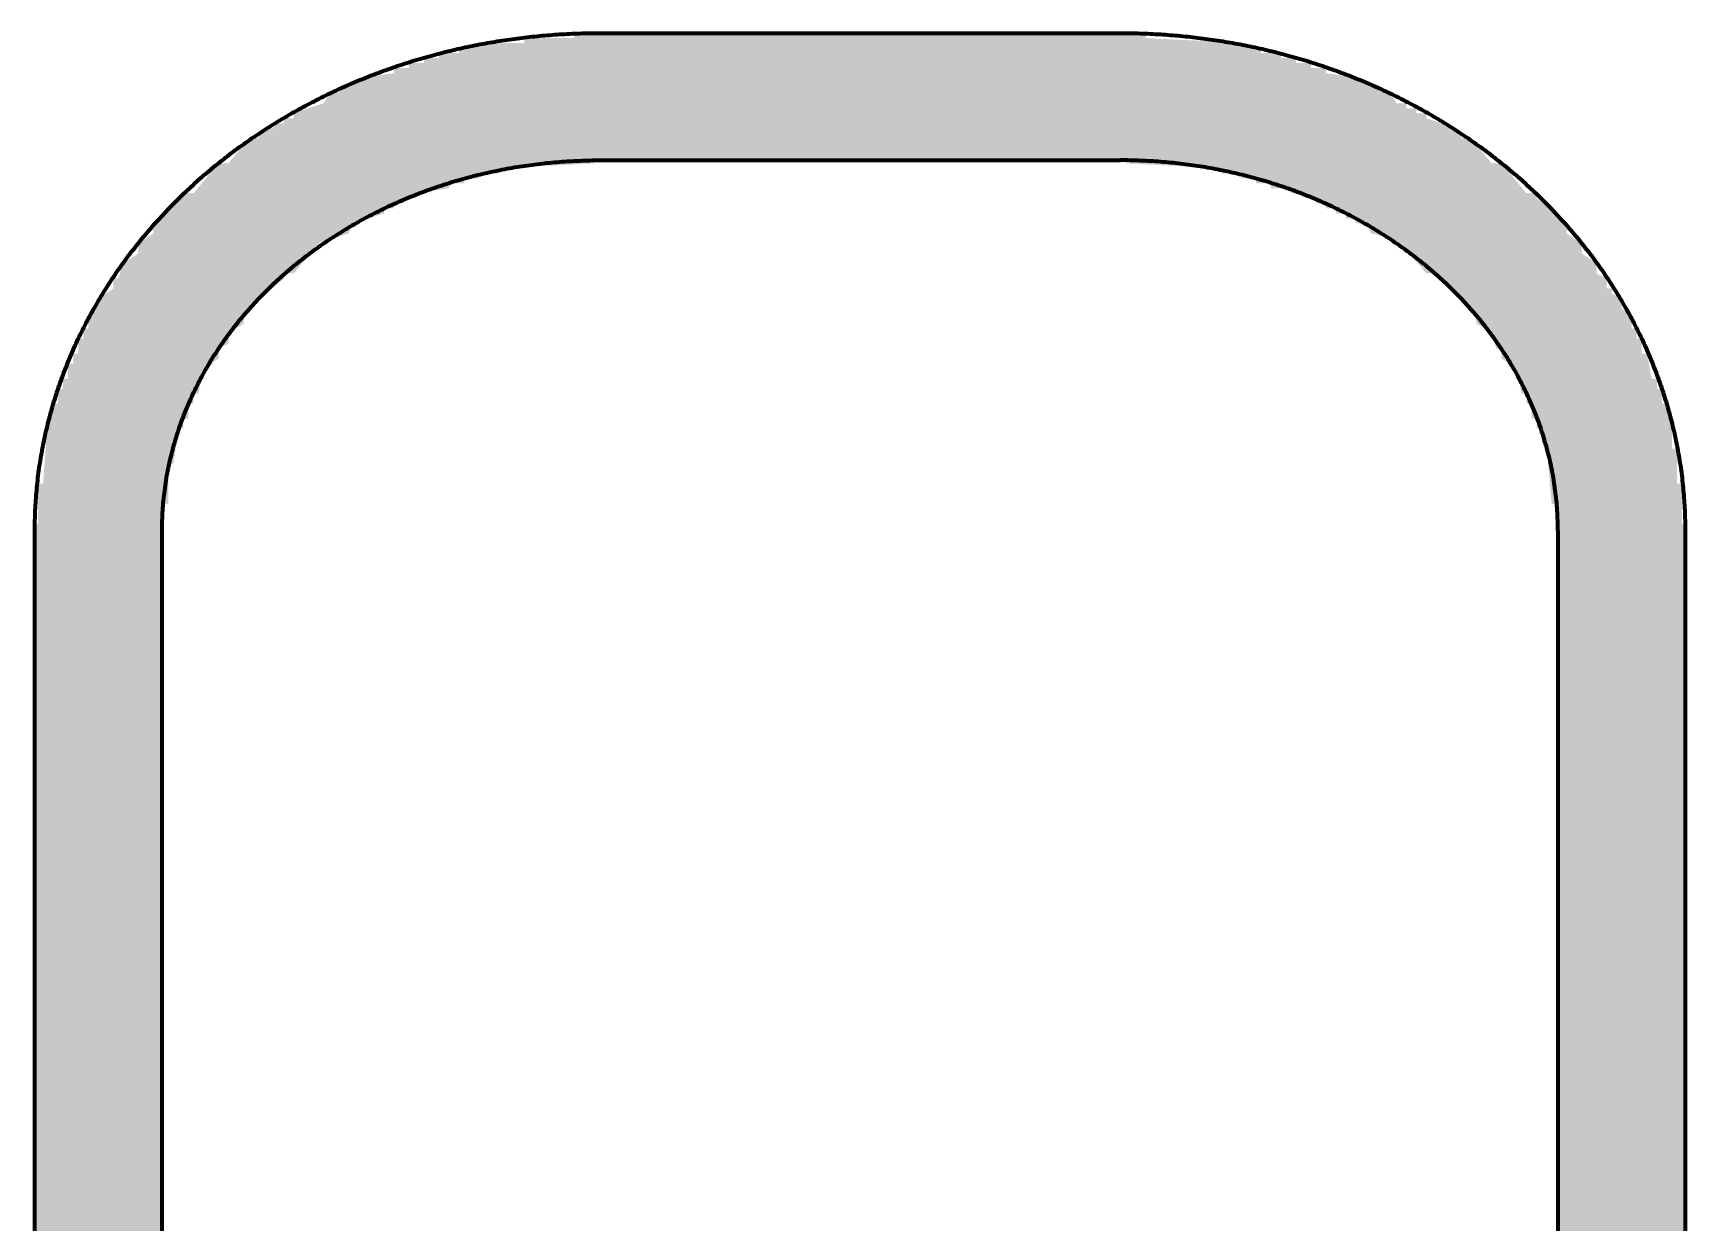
# Model space of a CAD drawing. Header units: millimetres. Extents: x 0 to 2208, y 0 to 420.
# Drawn here: x 1987.5 to 2020.5, y 313.74 to 337.5 of the extents above; entities that cross this region are included whole.
import ezdxf

# ---------------------------------------------------------------- set-up
doc = ezdxf.new("R2010")
doc.units = ezdxf.units.MM
doc.layers.add('01-VISIBLE', color=7, linetype='CONTINUOUS', lineweight=70)
doc.layers.add('13-GRAFICA', color=30, linetype='CONTINUOUS', lineweight=18)

msp = doc.modelspace()

# ---------------------------------------------------------------- hatches: boundary and pattern name
at = {"layer": '13-GRAFICA', "true_color": 0xb21820}
h = msp.add_hatch(color=7, dxfattribs=at)
h.dxf.hatch_style = 1
h.paths.add_polyline_path([(1987.5, 277), (1987.5, 327.7), (1987.6, 327.7), (1987.6, 328.5), (1987.7, 328.5), (1987.8, 329.9), (1987.9, 329.9), (1987.9, 330.1), (1988, 330.1), (1988, 330.4), (1988.1, 330.4), (1988.1, 330.6), (1988.2, 330.6), (1988.2, 330.9), (1988.3, 330.9), (1988.3, 331.1), (1988.4, 331.1), (1988.4, 331.4), (1988.5, 331.4), (1988.5, 331.6), (1988.6, 331.6), (1988.6, 331.9), (1988.7, 331.9), (1988.8, 332.2), (1989.1, 332.4), (1989.1, 332.6), (1989.2, 332.6), (1989.3, 332.9), (1989.6, 333.1), (1989.6, 333.3), (1989.9, 333.5), (1989.9, 333.7), (1990, 333.7), (1990.5, 334.3), (1990.7, 334.3), (1991.2, 334.9), (1991.4, 334.9), (1991.8, 335.4), (1992, 335.4), (1992.1, 335.6), (1992.3, 335.6), (1992.3, 335.7), (1992.5, 335.7), (1992.5, 335.8), (1992.7, 335.8), (1992.7, 335.9), (1993.3, 336.1), (1993.4, 336.3), (1993.6, 336.3), (1993.6, 336.4), (1993.8, 336.4), (1993.8, 336.5), (1994, 336.5), (1994, 336.6), (1994.7, 336.7), (1994.7, 336.8), (1995, 336.8), (1995, 336.9), (1995.3, 336.9), (1995.3, 337), (1995.6, 337), (1995.6, 337.1), (1996, 337.1), (1996, 337.2), (1996.3, 337.2), (1996.3, 337.3), (1997.3, 337.3), (1997.3, 337.4), (1998.3, 337.4), (1998.3, 337.5), (2009.7, 337.5), (2009.7, 337.4), (2011.7, 337.3), (2011.7, 337.2), (2012, 337.2), (2012, 337.1), (2012.4, 337.1), (2012.4, 337), (2012.7, 337), (2012.7, 336.9), (2013, 336.9), (2013, 336.8), (2013.3, 336.8), (2013.3, 336.7), (2014, 336.6), (2014, 336.5), (2014.6, 336.3), (2014.7, 336.1), (2014.9, 336.1), (2014.9, 336), (2015.1, 336), (2015.1, 335.9), (2015.3, 335.9), (2015.3, 335.8), (2015.9, 335.6), (2016, 335.4), (2016.2, 335.4), (2016.6, 334.9), (2016.8, 334.9), (2017.3, 334.3), (2017.5, 334.3), (2017.5, 334.2), (2018.1, 333.7), (2018.1, 333.5), (2018.4, 333.3), (2018.4, 333.1), (2018.7, 332.9), (2018.7, 332.7), (2018.9, 332.6), (2018.9, 332.4), (2019, 332.4), (2019, 332.3), (2019.2, 332.2), (2019.2, 332), (2019.4, 331.9), (2019.4, 331.6), (2019.5, 331.6), (2019.5, 331.4), (2019.6, 331.4), (2019.6, 331.1), (2019.7, 331.1), (2019.8, 330.6), (2019.9, 330.6), (2019.9, 330.4), (2020, 330.4), (2020, 330.1), (2020.1, 330.1), (2020.1, 329.9), (2020.2, 329.9), (2020.2, 329.2), (2020.3, 329.2), (2020.3, 328.5), (2020.4, 328.5), (2020.4, 327.7), (2020.5, 327.7), (2020.5, 277), (2020.3, 277), (2020.2, 276.8), (2020, 276.8), (2019.9, 276.6), (2019.7, 276.6), (2019.6, 276.4), (2019.4, 276.4), (2019.3, 276.2), (2019.1, 276.2), (2019, 276), (2018.8, 276), (2018.7, 275.8), (2018.5, 275.8), (2018.4, 275.6), (2018.2, 275.6), (2018.2, 269.5), (2017.8, 269.5), (2017.8, 275.6), (2017.9, 275.6), (2017.9, 328.1), (2017.8, 328.1), (2017.7, 329.3), (2017.6, 329.3), (2017.6, 329.6), (2017.5, 329.6), (2017.5, 329.8), (2017.4, 329.8), (2017.4, 330.1), (2017.3, 330.1), (2017.3, 330.3), (2017.2, 330.3), (2017.1, 330.8), (2016.8, 331), (2016.8, 331.2), (2016.7, 331.2), (2016.6, 331.5), (2016.3, 331.7), (2016.3, 331.9), (2016.2, 331.9), (2015.5, 332.7), (2015.3, 332.7), (2014.8, 333.3), (2014.6, 333.3), (2014.6, 333.4), (2014.2, 333.5), (2014.1, 333.7), (2013.9, 333.7), (2013.9, 333.8), (2013.7, 333.8), (2013.7, 333.9), (2013.5, 333.9), (2013.5, 334), (2013.3, 334), (2013.3, 334.1), (2013.1, 334.1), (2013.1, 334.2), (2012.9, 334.2), (2012.9, 334.3), (2012.6, 334.3), (2012.6, 334.4), (2012.2, 334.4), (2012.2, 334.5), (2011.9, 334.5), (2011.9, 334.6), (2011.6, 334.6), (2011.6, 334.7), (2011.2, 334.7), (2011.2, 334.8), (2009.3, 334.9), (2009.3, 335), (1998.7, 335), (1998.7, 334.9), (1996.8, 334.8), (1996.8, 334.7), (1996.4, 334.7), (1996.4, 334.6), (1996.1, 334.6), (1996.1, 334.5), (1995.8, 334.5), (1995.8, 334.4), (1995.1, 334.3), (1995.1, 334.2), (1994.9, 334.2), (1994.9, 334.1), (1994.7, 334.1), (1994.7, 334), (1994.5, 334), (1994.5, 333.9), (1993.9, 333.7), (1993.8, 333.5), (1993.2, 333.3), (1992.7, 332.7), (1992.5, 332.7), (1992.5, 332.6), (1991.7, 331.9), (1991.7, 331.7), (1991.4, 331.5), (1991.4, 331.3), (1991.2, 331.2), (1991.2, 331), (1990.9, 330.8), (1990.8, 330.3), (1990.7, 330.3), (1990.7, 330.1), (1990.6, 330.1), (1990.6, 329.8), (1990.5, 329.8), (1990.5, 329.6), (1990.4, 329.6), (1990.3, 328.9), (1990.2, 328.9), (1990.2, 328.1), (1990.1, 328.1), (1990.1, 275.6), (1990.2, 275.6), (1990.2, 269.5), (1989.8, 269.5), (1989.8, 275.6), (1989.6, 275.6), (1989.5, 275.8), (1989.3, 275.8), (1989.2, 276), (1989, 276), (1988.9, 276.2), (1988.7, 276.2), (1988.6, 276.4), (1988.4, 276.4), (1988.3, 276.6), (1988.1, 276.6), (1988, 276.8), (1987.8, 276.8), (1987.7, 277)])

# ---------------------------------------------------------------- linework, layer by layer
at = {"layer": '01-VISIBLE'}
for p, q in [((1998.805, 337.5), (2009.195, 337.5)), ((1998.805, 334.96), (2009.195, 334.96)), ((1987.535, 322.962), (1987.535, 327.57)), ((1990.075, 322.962), (1990.075, 327.57)), ((2017.925, 327.57), (2017.925, 322.962)), ((2020.465, 327.57), (2020.465, 322.962)), ((1987.535, 277.05), (1987.535, 317.962)), ((1990.075, 277.05), (1990.075, 317.962)), ((2017.925, 317.962), (2017.925, 277.05)), ((2020.465, 317.962), (2020.465, 277.05))]:
    msp.add_line(p, q, dxfattribs=at)
for points in [[(1987.535, 327.57), (1987.535, 327.62), (1987.536, 327.67), (1987.536, 327.72), (1987.537, 327.77), (1987.539, 327.82), (1987.54, 327.87), (1987.542, 327.92), (1987.544, 327.97), (1987.547, 328.02), (1987.549, 328.07), (1987.552, 328.12), (1987.556, 328.17), (1987.559, 328.22), (1987.563, 328.27), (1987.567, 328.32), (1987.572, 328.37), (1987.576, 328.419), (1987.581, 328.469), (1987.586, 328.519), (1987.592, 328.569), (1987.598, 328.618), (1987.604, 328.668), (1987.61, 328.718), (1987.617, 328.767), (1987.624, 328.817), (1987.631, 328.867), (1987.639, 328.916), (1987.647, 328.965), (1987.655, 329.015), (1987.663, 329.064), (1987.672, 329.114), (1987.681, 329.163), (1987.69, 329.212), (1987.699, 329.261), (1987.709, 329.31), (1987.719, 329.359), (1987.729, 329.408), (1987.74, 329.457), (1987.751, 329.506), (1987.762, 329.555), (1987.773, 329.604), (1987.785, 329.652), (1987.797, 329.701), (1987.809, 329.749), (1987.822, 329.798), (1987.835, 329.846), (1987.848, 329.895), (1987.861, 329.943), (1987.874, 329.991), (1987.888, 330.039), (1987.902, 330.087), (1987.917, 330.135), (1987.931, 330.183), (1987.946, 330.231), (1987.961, 330.279), (1987.977, 330.326), (1987.993, 330.374), (1988.009, 330.421), (1988.025, 330.468), (1988.041, 330.516), (1988.058, 330.563), (1988.075, 330.61), (1988.092, 330.657), (1988.11, 330.704), (1988.128, 330.751), (1988.146, 330.797), (1988.164, 330.844), (1988.182, 330.89), (1988.201, 330.937), (1988.22, 330.983), (1988.24, 331.029), (1988.259, 331.075), (1988.279, 331.121), (1988.299, 331.167), (1988.319, 331.213), (1988.34, 331.259), (1988.361, 331.304), (1988.382, 331.35), (1988.403, 331.395), (1988.424, 331.44), (1988.446, 331.485), (1988.468, 331.53), (1988.49, 331.575), (1988.513, 331.62), (1988.536, 331.664), (1988.559, 331.709), (1988.582, 331.753), (1988.605, 331.797), (1988.629, 331.842), (1988.653, 331.886), (1988.677, 331.929), (1988.701, 331.973), (1988.726, 332.017), (1988.751, 332.06), (1988.776, 332.104), (1988.801, 332.147), (1988.827, 332.19), (1988.852, 332.233), (1988.878, 332.276), (1988.904, 332.318), (1988.931, 332.361), (1988.957, 332.403), (1988.984, 332.445), (1989.011, 332.488), (1989.039, 332.529), (1989.066, 332.571), (1989.094, 332.613), (1989.122, 332.655), (1989.15, 332.696), (1989.178, 332.737), (1989.207, 332.778), (1989.236, 332.819), (1989.265, 332.86), (1989.294, 332.901), (1989.323, 332.941), (1989.353, 332.982), (1989.382, 333.022), (1989.412, 333.062), (1989.443, 333.102), (1989.473, 333.142), (1989.504, 333.181), (1989.535, 333.221), (1989.565, 333.26), (1989.597, 333.299), (1989.628, 333.338), (1989.66, 333.377), (1989.691, 333.416), (1989.723, 333.454), (1989.756, 333.493), (1989.788, 333.531), (1989.82, 333.569), (1989.853, 333.607), (1989.886, 333.644), (1989.919, 333.682), (1989.952, 333.719), (1989.986, 333.757), (1990.02, 333.794), (1990.053, 333.831), (1990.087, 333.867), (1990.122, 333.904), (1990.156, 333.94), (1990.19, 333.977), (1990.225, 334.013), (1990.26, 334.049), (1990.295, 334.084), (1990.33, 334.12), (1990.366, 334.155), (1990.401, 334.19), (1990.437, 334.226), (1990.473, 334.26), (1990.509, 334.295), (1990.545, 334.33), (1990.582, 334.364), (1990.618, 334.398), (1990.655, 334.432), (1990.692, 334.466), (1990.729, 334.5), (1990.766, 334.533), (1990.803, 334.567), (1990.841, 334.6), (1990.879, 334.633), (1990.916, 334.666), (1990.954, 334.698), (1990.993, 334.731), (1991.031, 334.763), (1991.069, 334.795), (1991.108, 334.827), (1991.147, 334.859), (1991.185, 334.89), (1991.224, 334.921), (1991.264, 334.953), (1991.303, 334.984), (1991.342, 335.014), (1991.382, 335.045), (1991.422, 335.076), (1991.461, 335.106), (1991.501, 335.136), (1991.542, 335.166), (1991.582, 335.196), (1991.622, 335.225), (1991.663, 335.255), (1991.703, 335.284), (1991.744, 335.313), (1991.785, 335.342), (1991.826, 335.37), (1991.867, 335.399), (1991.909, 335.427), (1991.95, 335.455), (1991.992, 335.483), (1992.033, 335.511), (1992.075, 335.538), (1992.117, 335.566), (1992.159, 335.593), (1992.201, 335.62), (1992.244, 335.646), (1992.286, 335.673), (1992.329, 335.699), (1992.371, 335.726), (1992.414, 335.752), (1992.457, 335.778), (1992.5, 335.803), (1992.543, 335.829), (1992.586, 335.854), (1992.629, 335.879), (1992.673, 335.904), (1992.716, 335.929), (1992.76, 335.953), (1992.804, 335.978), (1992.848, 336.002), (1992.892, 336.026), (1992.936, 336.049), (1992.98, 336.073), (1993.024, 336.096), (1993.068, 336.12), (1993.113, 336.143), (1993.157, 336.165), (1993.202, 336.188), (1993.247, 336.211), (1993.292, 336.233), (1993.337, 336.255), (1993.382, 336.277), (1993.427, 336.298), (1993.472, 336.32), (1993.517, 336.341), (1993.563, 336.362), (1993.608, 336.383), (1993.654, 336.404), (1993.699, 336.424), (1993.745, 336.445), (1993.791, 336.465), (1993.837, 336.485), (1993.883, 336.505), (1993.929, 336.524), (1993.975, 336.544), (1994.021, 336.563), (1994.068, 336.582), (1994.114, 336.601), (1994.16, 336.619), (1994.207, 336.638), (1994.254, 336.656), (1994.3, 336.674), (1994.347, 336.692), (1994.394, 336.709), (1994.441, 336.727), (1994.488, 336.744), (1994.535, 336.761), (1994.582, 336.778), (1994.629, 336.795), (1994.677, 336.811), (1994.724, 336.827), (1994.771, 336.843), (1994.819, 336.859), (1994.866, 336.875), (1994.914, 336.891), (1994.962, 336.906), (1995.009, 336.921), (1995.057, 336.936), (1995.105, 336.951), (1995.153, 336.965), (1995.201, 336.979), (1995.249, 336.994), (1995.297, 337.008), (1995.345, 337.021), (1995.393, 337.035), (1995.441, 337.048), (1995.49, 337.061), (1995.538, 337.074), (1995.586, 337.087), (1995.635, 337.1), (1995.683, 337.112), (1995.732, 337.124), (1995.781, 337.136), (1995.829, 337.148), (1995.878, 337.16), (1995.927, 337.171), (1995.975, 337.183), (1996.024, 337.194), (1996.073, 337.204), (1996.122, 337.215), (1996.171, 337.226), (1996.22, 337.236), (1996.269, 337.246), (1996.318, 337.256), (1996.367, 337.265), (1996.416, 337.275), (1996.466, 337.284), (1996.515, 337.293), (1996.564, 337.302), (1996.613, 337.311), (1996.663, 337.319), (1996.712, 337.328), (1996.761, 337.336), (1996.811, 337.344), (1996.86, 337.351), (1996.91, 337.359), (1996.959, 337.366), (1997.009, 337.373), (1997.058, 337.38), (1997.108, 337.387), (1997.158, 337.394), (1997.207, 337.4), (1997.257, 337.406), (1997.307, 337.412), (1997.356, 337.418), (1997.406, 337.423), (1997.456, 337.429), (1997.506, 337.434), (1997.556, 337.439), (1997.605, 337.444), (1997.655, 337.448), (1997.705, 337.453), (1997.755, 337.457), (1997.805, 337.461), (1997.855, 337.465), (1997.905, 337.468), (1997.955, 337.472), (1998.005, 337.475), (1998.055, 337.478), (1998.105, 337.481), (1998.155, 337.483), (1998.205, 337.486), (1998.255, 337.488), (1998.305, 337.49), (1998.355, 337.492), (1998.405, 337.494), (1998.455, 337.495), (1998.505, 337.496), (1998.555, 337.498), (1998.605, 337.498), (1998.655, 337.499), (1998.705, 337.5), (1998.755, 337.5), (1998.805, 337.5)], [(2009.195, 337.5), (2009.245, 337.5), (2009.295, 337.5), (2009.345, 337.499), (2009.395, 337.498), (2009.445, 337.498), (2009.495, 337.496), (2009.545, 337.495), (2009.595, 337.494), (2009.645, 337.492), (2009.695, 337.49), (2009.745, 337.488), (2009.795, 337.486), (2009.845, 337.483), (2009.895, 337.481), (2009.945, 337.478), (2009.995, 337.475), (2010.045, 337.472), (2010.095, 337.468), (2010.145, 337.465), (2010.195, 337.461), (2010.245, 337.457), (2010.295, 337.453), (2010.345, 337.448), (2010.395, 337.444), (2010.444, 337.439), (2010.494, 337.434), (2010.544, 337.429), (2010.594, 337.423), (2010.644, 337.418), (2010.693, 337.412), (2010.743, 337.406), (2010.793, 337.4), (2010.842, 337.394), (2010.892, 337.387), (2010.942, 337.38), (2010.991, 337.373), (2011.041, 337.366), (2011.09, 337.359), (2011.14, 337.351), (2011.189, 337.344), (2011.239, 337.336), (2011.288, 337.328), (2011.337, 337.319), (2011.387, 337.311), (2011.436, 337.302), (2011.485, 337.293), (2011.534, 337.284), (2011.584, 337.275), (2011.633, 337.265), (2011.682, 337.256), (2011.731, 337.246), (2011.78, 337.236), (2011.829, 337.226), (2011.878, 337.215), (2011.927, 337.204), (2011.976, 337.194), (2012.025, 337.183), (2012.073, 337.171), (2012.122, 337.16), (2012.171, 337.148), (2012.219, 337.136), (2012.268, 337.124), (2012.317, 337.112), (2012.365, 337.1), (2012.414, 337.087), (2012.462, 337.074), (2012.51, 337.061), (2012.559, 337.048), (2012.607, 337.035), (2012.655, 337.021), (2012.703, 337.008), (2012.751, 336.994), (2012.799, 336.979), (2012.847, 336.965), (2012.895, 336.951), (2012.943, 336.936), (2012.991, 336.921), (2013.038, 336.906), (2013.086, 336.891), (2013.134, 336.875), (2013.181, 336.859), (2013.229, 336.843), (2013.276, 336.827), (2013.323, 336.811), (2013.371, 336.795), (2013.418, 336.778), (2013.465, 336.761), (2013.512, 336.744), (2013.559, 336.727), (2013.606, 336.709), (2013.653, 336.692), (2013.7, 336.674), (2013.746, 336.656), (2013.793, 336.638), (2013.84, 336.619), (2013.886, 336.601), (2013.932, 336.582), (2013.979, 336.563), (2014.025, 336.544), (2014.071, 336.524), (2014.117, 336.505), (2014.163, 336.485), (2014.209, 336.465), (2014.255, 336.445), (2014.301, 336.424), (2014.346, 336.404), (2014.392, 336.383), (2014.437, 336.362), (2014.483, 336.341), (2014.528, 336.32), (2014.573, 336.298), (2014.618, 336.277), (2014.663, 336.255), (2014.708, 336.233), (2014.753, 336.211), (2014.798, 336.188), (2014.843, 336.165), (2014.887, 336.143), (2014.932, 336.12), (2014.976, 336.096), (2015.02, 336.073), (2015.064, 336.049), (2015.108, 336.026), (2015.152, 336.002), (2015.196, 335.978), (2015.24, 335.953), (2015.284, 335.929), (2015.327, 335.904), (2015.371, 335.879), (2015.414, 335.854), (2015.457, 335.829), (2015.5, 335.803), (2015.543, 335.778), (2015.586, 335.752), (2015.629, 335.726), (2015.671, 335.699), (2015.714, 335.673), (2015.756, 335.646), (2015.799, 335.62), (2015.841, 335.593), (2015.883, 335.566), (2015.925, 335.538), (2015.967, 335.511), (2016.008, 335.483), (2016.05, 335.455), (2016.091, 335.427), (2016.133, 335.399), (2016.174, 335.37), (2016.215, 335.342), (2016.256, 335.313), (2016.297, 335.284), (2016.337, 335.255), (2016.378, 335.225), (2016.418, 335.196), (2016.458, 335.166), (2016.499, 335.136), (2016.539, 335.106), (2016.578, 335.076), (2016.618, 335.045), (2016.658, 335.014), (2016.697, 334.984), (2016.736, 334.953), (2016.776, 334.921), (2016.815, 334.89), (2016.853, 334.859), (2016.892, 334.827), (2016.931, 334.795), (2016.969, 334.763), (2017.007, 334.731), (2017.046, 334.698), (2017.084, 334.666), (2017.121, 334.633), (2017.159, 334.6), (2017.197, 334.567), (2017.234, 334.533), (2017.271, 334.5), (2017.308, 334.466), (2017.345, 334.432), (2017.382, 334.398), (2017.418, 334.364), (2017.455, 334.33), (2017.491, 334.295), (2017.527, 334.26), (2017.563, 334.226), (2017.599, 334.19), (2017.634, 334.155), (2017.67, 334.12), (2017.705, 334.084), (2017.74, 334.049), (2017.775, 334.013), (2017.81, 333.977), (2017.844, 333.94), (2017.878, 333.904), (2017.913, 333.867), (2017.947, 333.831), (2017.98, 333.794), (2018.014, 333.757), (2018.048, 333.719), (2018.081, 333.682), (2018.114, 333.644), (2018.147, 333.607), (2018.18, 333.569), (2018.212, 333.531), (2018.244, 333.493), (2018.277, 333.454), (2018.309, 333.416), (2018.34, 333.377), (2018.372, 333.338), (2018.403, 333.299), (2018.435, 333.26), (2018.466, 333.221), (2018.496, 333.181), (2018.527, 333.142), (2018.557, 333.102), (2018.588, 333.062), (2018.618, 333.022), (2018.647, 332.982), (2018.677, 332.941), (2018.706, 332.901), (2018.735, 332.86), (2018.764, 332.819), (2018.793, 332.778), (2018.822, 332.737), (2018.85, 332.696), (2018.878, 332.655), (2018.906, 332.613), (2018.934, 332.571), (2018.961, 332.529), (2018.989, 332.488), (2019.016, 332.445), (2019.043, 332.403), (2019.069, 332.361), (2019.096, 332.318), (2019.122, 332.276), (2019.148, 332.233), (2019.173, 332.19), (2019.199, 332.147), (2019.224, 332.104), (2019.249, 332.06), (2019.274, 332.017), (2019.299, 331.973), (2019.323, 331.929), (2019.347, 331.886), (2019.371, 331.842), (2019.395, 331.797), (2019.418, 331.753), (2019.441, 331.709), (2019.464, 331.664), (2019.487, 331.62), (2019.51, 331.575), (2019.532, 331.53), (2019.554, 331.485), (2019.576, 331.44), (2019.597, 331.395), (2019.618, 331.35), (2019.639, 331.304), (2019.66, 331.259), (2019.681, 331.213), (2019.701, 331.167), (2019.721, 331.121), (2019.741, 331.075), (2019.76, 331.029), (2019.78, 330.983), (2019.799, 330.937), (2019.818, 330.89), (2019.836, 330.844), (2019.854, 330.797), (2019.872, 330.751), (2019.89, 330.704), (2019.908, 330.657), (2019.925, 330.61), (2019.942, 330.563), (2019.959, 330.516), (2019.975, 330.468), (2019.991, 330.421), (2020.007, 330.374), (2020.023, 330.326), (2020.039, 330.279), (2020.054, 330.231), (2020.069, 330.183), (2020.083, 330.135), (2020.098, 330.087), (2020.112, 330.039), (2020.126, 329.991), (2020.139, 329.943), (2020.152, 329.895), (2020.165, 329.846), (2020.178, 329.798), (2020.191, 329.749), (2020.203, 329.701), (2020.215, 329.652), (2020.227, 329.604), (2020.238, 329.555), (2020.249, 329.506), (2020.26, 329.457), (2020.271, 329.408), (2020.281, 329.359), (2020.291, 329.31), (2020.301, 329.261), (2020.31, 329.212), (2020.319, 329.163), (2020.328, 329.114), (2020.337, 329.064), (2020.345, 329.015), (2020.353, 328.965), (2020.361, 328.916), (2020.369, 328.867), (2020.376, 328.817), (2020.383, 328.767), (2020.39, 328.718), (2020.396, 328.668), (2020.402, 328.618), (2020.408, 328.569), (2020.414, 328.519), (2020.419, 328.469), (2020.424, 328.419), (2020.428, 328.37), (2020.433, 328.32), (2020.437, 328.27), (2020.441, 328.22), (2020.444, 328.17), (2020.448, 328.12), (2020.451, 328.07), (2020.453, 328.02), (2020.456, 327.97), (2020.458, 327.92), (2020.46, 327.87), (2020.461, 327.82), (2020.463, 327.77), (2020.464, 327.72), (2020.464, 327.67), (2020.465, 327.62), (2020.465, 327.57)], [(1990.075, 327.57), (1990.075, 327.62), (1990.076, 327.67), (1990.077, 327.72), (1990.078, 327.77), (1990.08, 327.82), (1990.082, 327.87), (1990.085, 327.92), (1990.088, 327.97), (1990.091, 328.02), (1990.095, 328.07), (1990.099, 328.12), (1990.104, 328.17), (1990.109, 328.22), (1990.114, 328.27), (1990.12, 328.32), (1990.126, 328.369), (1990.133, 328.419), (1990.14, 328.469), (1990.148, 328.518), (1990.155, 328.568), (1990.163, 328.617), (1990.172, 328.667), (1990.181, 328.716), (1990.19, 328.765), (1990.2, 328.814), (1990.21, 328.863), (1990.221, 328.912), (1990.232, 328.961), (1990.243, 329.01), (1990.255, 329.059), (1990.267, 329.108), (1990.279, 329.156), (1990.292, 329.205), (1990.305, 329.253), (1990.319, 329.301), (1990.333, 329.349), (1990.347, 329.397), (1990.362, 329.445), (1990.377, 329.493), (1990.392, 329.541), (1990.408, 329.588), (1990.424, 329.636), (1990.441, 329.683), (1990.458, 329.73), (1990.475, 329.777), (1990.493, 329.824), (1990.511, 329.871), (1990.529, 329.918), (1990.548, 329.964), (1990.567, 330.01), (1990.586, 330.057), (1990.606, 330.103), (1990.626, 330.149), (1990.646, 330.194), (1990.667, 330.24), (1990.688, 330.286), (1990.709, 330.331), (1990.731, 330.376), (1990.753, 330.421), (1990.776, 330.466), (1990.798, 330.51), (1990.822, 330.555), (1990.845, 330.599), (1990.869, 330.643), (1990.893, 330.687), (1990.917, 330.731), (1990.942, 330.775), (1990.967, 330.818), (1990.992, 330.862), (1991.018, 330.905), (1991.043, 330.948), (1991.07, 330.99), (1991.096, 331.033), (1991.123, 331.075), (1991.15, 331.117), (1991.177, 331.159), (1991.205, 331.201), (1991.233, 331.243), (1991.261, 331.284), (1991.29, 331.325), (1991.319, 331.366), (1991.348, 331.407), (1991.377, 331.448), (1991.407, 331.488), (1991.437, 331.528), (1991.467, 331.568), (1991.498, 331.608), (1991.528, 331.647), (1991.56, 331.687), (1991.591, 331.726), (1991.622, 331.765), (1991.654, 331.804), (1991.686, 331.842), (1991.719, 331.88), (1991.751, 331.918), (1991.784, 331.956), (1991.817, 331.994), (1991.85, 332.031), (1991.884, 332.069), (1991.918, 332.106), (1991.952, 332.142), (1991.986, 332.179), (1992.021, 332.215), (1992.055, 332.251), (1992.09, 332.287), (1992.126, 332.323), (1992.161, 332.358), (1992.197, 332.394), (1992.233, 332.429), (1992.269, 332.463), (1992.305, 332.498), (1992.341, 332.532), (1992.378, 332.566), (1992.415, 332.6), (1992.452, 332.634), (1992.49, 332.667), (1992.527, 332.7), (1992.565, 332.733), (1992.603, 332.766), (1992.641, 332.798), (1992.68, 332.831), (1992.718, 332.863), (1992.757, 332.894), (1992.796, 332.926), (1992.835, 332.957), (1992.874, 332.988), (1992.914, 333.019), (1992.954, 333.05), (1992.994, 333.08), (1993.034, 333.11), (1993.074, 333.14), (1993.114, 333.17), (1993.155, 333.199), (1993.196, 333.228), (1993.237, 333.257), (1993.278, 333.286), (1993.319, 333.314), (1993.36, 333.342), (1993.402, 333.37), (1993.444, 333.398), (1993.486, 333.426), (1993.528, 333.453), (1993.57, 333.48), (1993.612, 333.507), (1993.655, 333.533), (1993.697, 333.559), (1993.74, 333.585), (1993.783, 333.611), (1993.826, 333.637), (1993.87, 333.662), (1993.913, 333.687), (1993.957, 333.712), (1994, 333.737), (1994.044, 333.761), (1994.088, 333.785), (1994.132, 333.809), (1994.176, 333.832), (1994.221, 333.856), (1994.265, 333.879), (1994.31, 333.902), (1994.354, 333.924), (1994.399, 333.947), (1994.444, 333.969), (1994.489, 333.991), (1994.534, 334.013), (1994.58, 334.034), (1994.625, 334.055), (1994.671, 334.076), (1994.716, 334.097), (1994.762, 334.117), (1994.808, 334.137), (1994.854, 334.157), (1994.9, 334.177), (1994.946, 334.197), (1994.993, 334.216), (1995.039, 334.235), (1995.085, 334.253), (1995.132, 334.272), (1995.179, 334.29), (1995.225, 334.308), (1995.272, 334.326), (1995.319, 334.343), (1995.366, 334.361), (1995.413, 334.378), (1995.461, 334.394), (1995.508, 334.411), (1995.555, 334.427), (1995.603, 334.443), (1995.65, 334.459), (1995.698, 334.475), (1995.746, 334.49), (1995.794, 334.505), (1995.842, 334.52), (1995.889, 334.534), (1995.937, 334.549), (1995.986, 334.563), (1996.034, 334.577), (1996.082, 334.59), (1996.13, 334.603), (1996.179, 334.617), (1996.227, 334.629), (1996.276, 334.642), (1996.324, 334.654), (1996.373, 334.666), (1996.422, 334.678), (1996.47, 334.69), (1996.519, 334.701), (1996.568, 334.712), (1996.617, 334.723), (1996.666, 334.734), (1996.715, 334.744), (1996.764, 334.755), (1996.813, 334.764), (1996.862, 334.774), (1996.912, 334.783), (1996.961, 334.793), (1997.01, 334.802), (1997.059, 334.81), (1997.109, 334.819), (1997.158, 334.827), (1997.208, 334.835), (1997.257, 334.843), (1997.307, 334.85), (1997.356, 334.857), (1997.406, 334.864), (1997.456, 334.871), (1997.505, 334.877), (1997.555, 334.884), (1997.605, 334.89), (1997.655, 334.895), (1997.705, 334.901), (1997.754, 334.906), (1997.804, 334.911), (1997.854, 334.916), (1997.904, 334.92), (1997.954, 334.925), (1998.004, 334.929), (1998.054, 334.933), (1998.104, 334.936), (1998.154, 334.939), (1998.204, 334.942), (1998.254, 334.945), (1998.304, 334.948), (1998.354, 334.95), (1998.404, 334.952), (1998.454, 334.954), (1998.504, 334.956), (1998.554, 334.957), (1998.605, 334.958), (1998.655, 334.959), (1998.705, 334.96), (1998.755, 334.96), (1998.805, 334.96)], [(2017.925, 327.57), (2017.925, 327.62), (2017.924, 327.67), (2017.923, 327.72), (2017.922, 327.77), (2017.92, 327.82), (2017.918, 327.87), (2017.915, 327.92), (2017.912, 327.97), (2017.909, 328.02), (2017.905, 328.07), (2017.901, 328.12), (2017.896, 328.17), (2017.891, 328.22), (2017.886, 328.27), (2017.88, 328.32), (2017.874, 328.369), (2017.867, 328.419), (2017.86, 328.469), (2017.852, 328.518), (2017.845, 328.568), (2017.837, 328.617), (2017.828, 328.667), (2017.819, 328.716), (2017.81, 328.765), (2017.8, 328.814), (2017.79, 328.863), (2017.779, 328.912), (2017.768, 328.961), (2017.757, 329.01), (2017.745, 329.059), (2017.733, 329.108), (2017.721, 329.156), (2017.708, 329.205), (2017.695, 329.253), (2017.681, 329.301), (2017.667, 329.349), (2017.653, 329.397), (2017.638, 329.445), (2017.623, 329.493), (2017.608, 329.541), (2017.592, 329.588), (2017.576, 329.636), (2017.559, 329.683), (2017.542, 329.73), (2017.525, 329.777), (2017.507, 329.824), (2017.489, 329.871), (2017.471, 329.918), (2017.452, 329.964), (2017.433, 330.01), (2017.414, 330.057), (2017.394, 330.103), (2017.374, 330.149), (2017.354, 330.194), (2017.333, 330.24), (2017.312, 330.286), (2017.291, 330.331), (2017.269, 330.376), (2017.247, 330.421), (2017.224, 330.466), (2017.202, 330.51), (2017.178, 330.555), (2017.155, 330.599), (2017.131, 330.643), (2017.107, 330.687), (2017.083, 330.731), (2017.058, 330.775), (2017.033, 330.818), (2017.008, 330.862), (2016.982, 330.905), (2016.957, 330.948), (2016.93, 330.99), (2016.904, 331.033), (2016.877, 331.075), (2016.85, 331.117), (2016.823, 331.159), (2016.795, 331.201), (2016.767, 331.243), (2016.739, 331.284), (2016.71, 331.325), (2016.681, 331.366), (2016.652, 331.407), (2016.623, 331.448), (2016.593, 331.488), (2016.563, 331.528), (2016.533, 331.568), (2016.502, 331.608), (2016.472, 331.647), (2016.44, 331.687), (2016.409, 331.726), (2016.378, 331.765), (2016.346, 331.804), (2016.314, 331.842), (2016.281, 331.88), (2016.249, 331.918), (2016.216, 331.956), (2016.183, 331.994), (2016.15, 332.031), (2016.116, 332.069), (2016.082, 332.106), (2016.048, 332.142), (2016.014, 332.179), (2015.979, 332.215), (2015.945, 332.251), (2015.91, 332.287), (2015.874, 332.323), (2015.839, 332.358), (2015.803, 332.394), (2015.767, 332.429), (2015.731, 332.463), (2015.695, 332.498), (2015.659, 332.532), (2015.622, 332.566), (2015.585, 332.6), (2015.548, 332.634), (2015.51, 332.667), (2015.473, 332.7), (2015.435, 332.733), (2015.397, 332.766), (2015.359, 332.798), (2015.32, 332.831), (2015.282, 332.863), (2015.243, 332.894), (2015.204, 332.926), (2015.165, 332.957), (2015.126, 332.988), (2015.086, 333.019), (2015.046, 333.05), (2015.006, 333.08), (2014.966, 333.11), (2014.926, 333.14), (2014.886, 333.17), (2014.845, 333.199), (2014.804, 333.228), (2014.763, 333.257), (2014.722, 333.286), (2014.681, 333.314), (2014.64, 333.342), (2014.598, 333.37), (2014.556, 333.398), (2014.514, 333.426), (2014.472, 333.453), (2014.43, 333.48), (2014.388, 333.507), (2014.345, 333.533), (2014.303, 333.559), (2014.26, 333.585), (2014.217, 333.611), (2014.174, 333.637), (2014.13, 333.662), (2014.087, 333.687), (2014.043, 333.712), (2014, 333.737), (2013.956, 333.761), (2013.912, 333.785), (2013.868, 333.809), (2013.824, 333.832), (2013.779, 333.856), (2013.735, 333.879), (2013.69, 333.902), (2013.646, 333.924), (2013.601, 333.947), (2013.556, 333.969), (2013.511, 333.991), (2013.466, 334.013), (2013.42, 334.034), (2013.375, 334.055), (2013.329, 334.076), (2013.284, 334.097), (2013.238, 334.117), (2013.192, 334.137), (2013.146, 334.157), (2013.1, 334.177), (2013.054, 334.197), (2013.007, 334.216), (2012.961, 334.235), (2012.915, 334.253), (2012.868, 334.272), (2012.821, 334.29), (2012.775, 334.308), (2012.728, 334.326), (2012.681, 334.343), (2012.634, 334.361), (2012.587, 334.378), (2012.539, 334.394), (2012.492, 334.411), (2012.445, 334.427), (2012.397, 334.443), (2012.35, 334.459), (2012.302, 334.475), (2012.254, 334.49), (2012.206, 334.505), (2012.158, 334.52), (2012.111, 334.534), (2012.063, 334.549), (2012.014, 334.563), (2011.966, 334.577), (2011.918, 334.59), (2011.87, 334.603), (2011.821, 334.617), (2011.773, 334.629), (2011.724, 334.642), (2011.676, 334.654), (2011.627, 334.666), (2011.578, 334.678), (2011.53, 334.69), (2011.481, 334.701), (2011.432, 334.712), (2011.383, 334.723), (2011.334, 334.734), (2011.285, 334.744), (2011.236, 334.755), (2011.187, 334.764), (2011.138, 334.774), (2011.088, 334.783), (2011.039, 334.793), (2010.99, 334.802), (2010.941, 334.81), (2010.891, 334.819), (2010.842, 334.827), (2010.792, 334.835), (2010.743, 334.843), (2010.693, 334.85), (2010.644, 334.857), (2010.594, 334.864), (2010.544, 334.871), (2010.495, 334.877), (2010.445, 334.884), (2010.395, 334.89), (2010.345, 334.895), (2010.295, 334.901), (2010.246, 334.906), (2010.196, 334.911), (2010.146, 334.916), (2010.096, 334.92), (2010.046, 334.925), (2009.996, 334.929), (2009.946, 334.933), (2009.896, 334.936), (2009.846, 334.939), (2009.796, 334.942), (2009.746, 334.945), (2009.696, 334.948), (2009.646, 334.95), (2009.596, 334.952), (2009.546, 334.954), (2009.496, 334.956), (2009.446, 334.957), (2009.395, 334.958), (2009.345, 334.959), (2009.295, 334.96), (2009.245, 334.96), (2009.195, 334.96)], [(1987.535, 317.962), (1987.535, 318.012), (1987.535, 318.062), (1987.535, 318.112), (1987.535, 318.162), (1987.535, 318.212), (1987.535, 318.262), (1987.535, 318.312), (1987.535, 318.362), (1987.535, 318.412), (1987.535, 318.462), (1987.535, 318.512), (1987.535, 318.562), (1987.535, 318.612), (1987.535, 318.662), (1987.535, 318.712), (1987.535, 318.762), (1987.535, 318.812), (1987.535, 318.862), (1987.535, 318.912), (1987.535, 318.962), (1987.535, 319.012), (1987.535, 319.062), (1987.535, 319.112), (1987.535, 319.162), (1987.535, 319.212), (1987.535, 319.262), (1987.535, 319.312), (1987.535, 319.362), (1987.535, 319.412), (1987.535, 319.462), (1987.535, 319.512), (1987.535, 319.562), (1987.535, 319.612), (1987.535, 319.662), (1987.535, 319.712), (1987.535, 319.762), (1987.535, 319.812), (1987.535, 319.862), (1987.535, 319.912), (1987.535, 319.962), (1987.535, 320.012), (1987.535, 320.062), (1987.535, 320.112), (1987.535, 320.162), (1987.535, 320.212), (1987.535, 320.262), (1987.535, 320.312), (1987.535, 320.362), (1987.535, 320.412), (1987.535, 320.462), (1987.535, 320.512), (1987.535, 320.562), (1987.535, 320.612), (1987.535, 320.662), (1987.535, 320.712), (1987.535, 320.762), (1987.535, 320.812), (1987.535, 320.862), (1987.535, 320.912), (1987.535, 320.962), (1987.535, 321.012), (1987.535, 321.062), (1987.535, 321.112), (1987.535, 321.162), (1987.535, 321.212), (1987.535, 321.262), (1987.535, 321.312), (1987.535, 321.362), (1987.535, 321.412), (1987.535, 321.462), (1987.535, 321.512), (1987.535, 321.562), (1987.535, 321.612), (1987.535, 321.662), (1987.535, 321.712), (1987.535, 321.762), (1987.535, 321.812), (1987.535, 321.862), (1987.535, 321.912), (1987.535, 321.962), (1987.535, 322.012), (1987.535, 322.062), (1987.535, 322.112), (1987.535, 322.162), (1987.535, 322.212), (1987.535, 322.262), (1987.535, 322.312), (1987.535, 322.362), (1987.535, 322.412), (1987.535, 322.462), (1987.535, 322.512), (1987.535, 322.562), (1987.535, 322.612), (1987.535, 322.662), (1987.535, 322.712), (1987.535, 322.762), (1987.535, 322.812), (1987.535, 322.862), (1987.535, 322.912), (1987.535, 322.962)], [(1990.075, 317.962), (1990.075, 318.012), (1990.075, 318.062), (1990.075, 318.112), (1990.075, 318.162), (1990.075, 318.212), (1990.075, 318.262), (1990.075, 318.312), (1990.075, 318.362), (1990.075, 318.412), (1990.075, 318.462), (1990.075, 318.512), (1990.075, 318.562), (1990.075, 318.612), (1990.075, 318.662), (1990.075, 318.712), (1990.075, 318.762), (1990.075, 318.812), (1990.075, 318.862), (1990.075, 318.912), (1990.075, 318.962), (1990.075, 319.012), (1990.075, 319.062), (1990.075, 319.112), (1990.075, 319.162), (1990.075, 319.212), (1990.075, 319.262), (1990.075, 319.312), (1990.075, 319.362), (1990.075, 319.412), (1990.075, 319.462), (1990.075, 319.512), (1990.075, 319.562), (1990.075, 319.612), (1990.075, 319.662), (1990.075, 319.712), (1990.075, 319.762), (1990.075, 319.812), (1990.075, 319.862), (1990.075, 319.912), (1990.075, 319.962), (1990.075, 320.012), (1990.075, 320.062), (1990.075, 320.112), (1990.075, 320.162), (1990.075, 320.212), (1990.075, 320.262), (1990.075, 320.312), (1990.075, 320.362), (1990.075, 320.412), (1990.075, 320.462), (1990.075, 320.512), (1990.075, 320.562), (1990.075, 320.612), (1990.075, 320.662), (1990.075, 320.712), (1990.075, 320.762), (1990.075, 320.812), (1990.075, 320.862), (1990.075, 320.912), (1990.075, 320.962), (1990.075, 321.012), (1990.075, 321.062), (1990.075, 321.112), (1990.075, 321.162), (1990.075, 321.212), (1990.075, 321.262), (1990.075, 321.312), (1990.075, 321.362), (1990.075, 321.412), (1990.075, 321.462), (1990.075, 321.512), (1990.075, 321.562), (1990.075, 321.612), (1990.075, 321.662), (1990.075, 321.712), (1990.075, 321.762), (1990.075, 321.812), (1990.075, 321.862), (1990.075, 321.912), (1990.075, 321.962), (1990.075, 322.012), (1990.075, 322.062), (1990.075, 322.112), (1990.075, 322.162), (1990.075, 322.212), (1990.075, 322.262), (1990.075, 322.312), (1990.075, 322.362), (1990.075, 322.412), (1990.075, 322.462), (1990.075, 322.512), (1990.075, 322.562), (1990.075, 322.612), (1990.075, 322.662), (1990.075, 322.712), (1990.075, 322.762), (1990.075, 322.812), (1990.075, 322.862), (1990.075, 322.912), (1990.075, 322.962)], [(2017.925, 322.962), (2017.925, 322.912), (2017.925, 322.862), (2017.925, 322.812), (2017.925, 322.762), (2017.925, 322.712), (2017.925, 322.662), (2017.925, 322.612), (2017.925, 322.562), (2017.925, 322.512), (2017.925, 322.462), (2017.925, 322.412), (2017.925, 322.362), (2017.925, 322.312), (2017.925, 322.262), (2017.925, 322.212), (2017.925, 322.162), (2017.925, 322.112), (2017.925, 322.062), (2017.925, 322.012), (2017.925, 321.962), (2017.925, 321.912), (2017.925, 321.862), (2017.925, 321.812), (2017.925, 321.762), (2017.925, 321.712), (2017.925, 321.662), (2017.925, 321.612), (2017.925, 321.562), (2017.925, 321.512), (2017.925, 321.462), (2017.925, 321.412), (2017.925, 321.362), (2017.925, 321.312), (2017.925, 321.262), (2017.925, 321.212), (2017.925, 321.162), (2017.925, 321.112), (2017.925, 321.062), (2017.925, 321.012), (2017.925, 320.962), (2017.925, 320.912), (2017.925, 320.862), (2017.925, 320.812), (2017.925, 320.762), (2017.925, 320.712), (2017.925, 320.662), (2017.925, 320.612), (2017.925, 320.562), (2017.925, 320.512), (2017.925, 320.462), (2017.925, 320.412), (2017.925, 320.362), (2017.925, 320.312), (2017.925, 320.262), (2017.925, 320.212), (2017.925, 320.162), (2017.925, 320.112), (2017.925, 320.062), (2017.925, 320.012), (2017.925, 319.962), (2017.925, 319.912), (2017.925, 319.862), (2017.925, 319.812), (2017.925, 319.762), (2017.925, 319.712), (2017.925, 319.662), (2017.925, 319.612), (2017.925, 319.562), (2017.925, 319.512), (2017.925, 319.462), (2017.925, 319.412), (2017.925, 319.362), (2017.925, 319.312), (2017.925, 319.262), (2017.925, 319.212), (2017.925, 319.162), (2017.925, 319.112), (2017.925, 319.062), (2017.925, 319.012), (2017.925, 318.962), (2017.925, 318.912), (2017.925, 318.862), (2017.925, 318.812), (2017.925, 318.762), (2017.925, 318.712), (2017.925, 318.662), (2017.925, 318.612), (2017.925, 318.562), (2017.925, 318.512), (2017.925, 318.462), (2017.925, 318.412), (2017.925, 318.362), (2017.925, 318.312), (2017.925, 318.262), (2017.925, 318.212), (2017.925, 318.162), (2017.925, 318.112), (2017.925, 318.062), (2017.925, 318.012), (2017.925, 317.962)], [(2020.465, 322.962), (2020.465, 322.912), (2020.465, 322.862), (2020.465, 322.812), (2020.465, 322.762), (2020.465, 322.712), (2020.465, 322.662), (2020.465, 322.612), (2020.465, 322.562), (2020.465, 322.512), (2020.465, 322.462), (2020.465, 322.412), (2020.465, 322.362), (2020.465, 322.312), (2020.465, 322.262), (2020.465, 322.212), (2020.465, 322.162), (2020.465, 322.112), (2020.465, 322.062), (2020.465, 322.012), (2020.465, 321.962), (2020.465, 321.912), (2020.465, 321.862), (2020.465, 321.812), (2020.465, 321.762), (2020.465, 321.712), (2020.465, 321.662), (2020.465, 321.612), (2020.465, 321.562), (2020.465, 321.512), (2020.465, 321.462), (2020.465, 321.412), (2020.465, 321.362), (2020.465, 321.312), (2020.465, 321.262), (2020.465, 321.212), (2020.465, 321.162), (2020.465, 321.112), (2020.465, 321.062), (2020.465, 321.012), (2020.465, 320.962), (2020.465, 320.912), (2020.465, 320.862), (2020.465, 320.812), (2020.465, 320.762), (2020.465, 320.712), (2020.465, 320.662), (2020.465, 320.612), (2020.465, 320.562), (2020.465, 320.512), (2020.465, 320.462), (2020.465, 320.412), (2020.465, 320.362), (2020.465, 320.312), (2020.465, 320.262), (2020.465, 320.212), (2020.465, 320.162), (2020.465, 320.112), (2020.465, 320.062), (2020.465, 320.012), (2020.465, 319.962), (2020.465, 319.912), (2020.465, 319.862), (2020.465, 319.812), (2020.465, 319.762), (2020.465, 319.712), (2020.465, 319.662), (2020.465, 319.612), (2020.465, 319.562), (2020.465, 319.512), (2020.465, 319.462), (2020.465, 319.412), (2020.465, 319.362), (2020.465, 319.312), (2020.465, 319.262), (2020.465, 319.212), (2020.465, 319.162), (2020.465, 319.112), (2020.465, 319.062), (2020.465, 319.012), (2020.465, 318.962), (2020.465, 318.912), (2020.465, 318.862), (2020.465, 318.812), (2020.465, 318.762), (2020.465, 318.712), (2020.465, 318.662), (2020.465, 318.612), (2020.465, 318.562), (2020.465, 318.512), (2020.465, 318.462), (2020.465, 318.412), (2020.465, 318.362), (2020.465, 318.312), (2020.465, 318.262), (2020.465, 318.212), (2020.465, 318.162), (2020.465, 318.112), (2020.465, 318.062), (2020.465, 318.012), (2020.465, 317.962)]]:
    msp.add_lwpolyline(points, dxfattribs=at)

doc.saveas('drawing.dxf')
